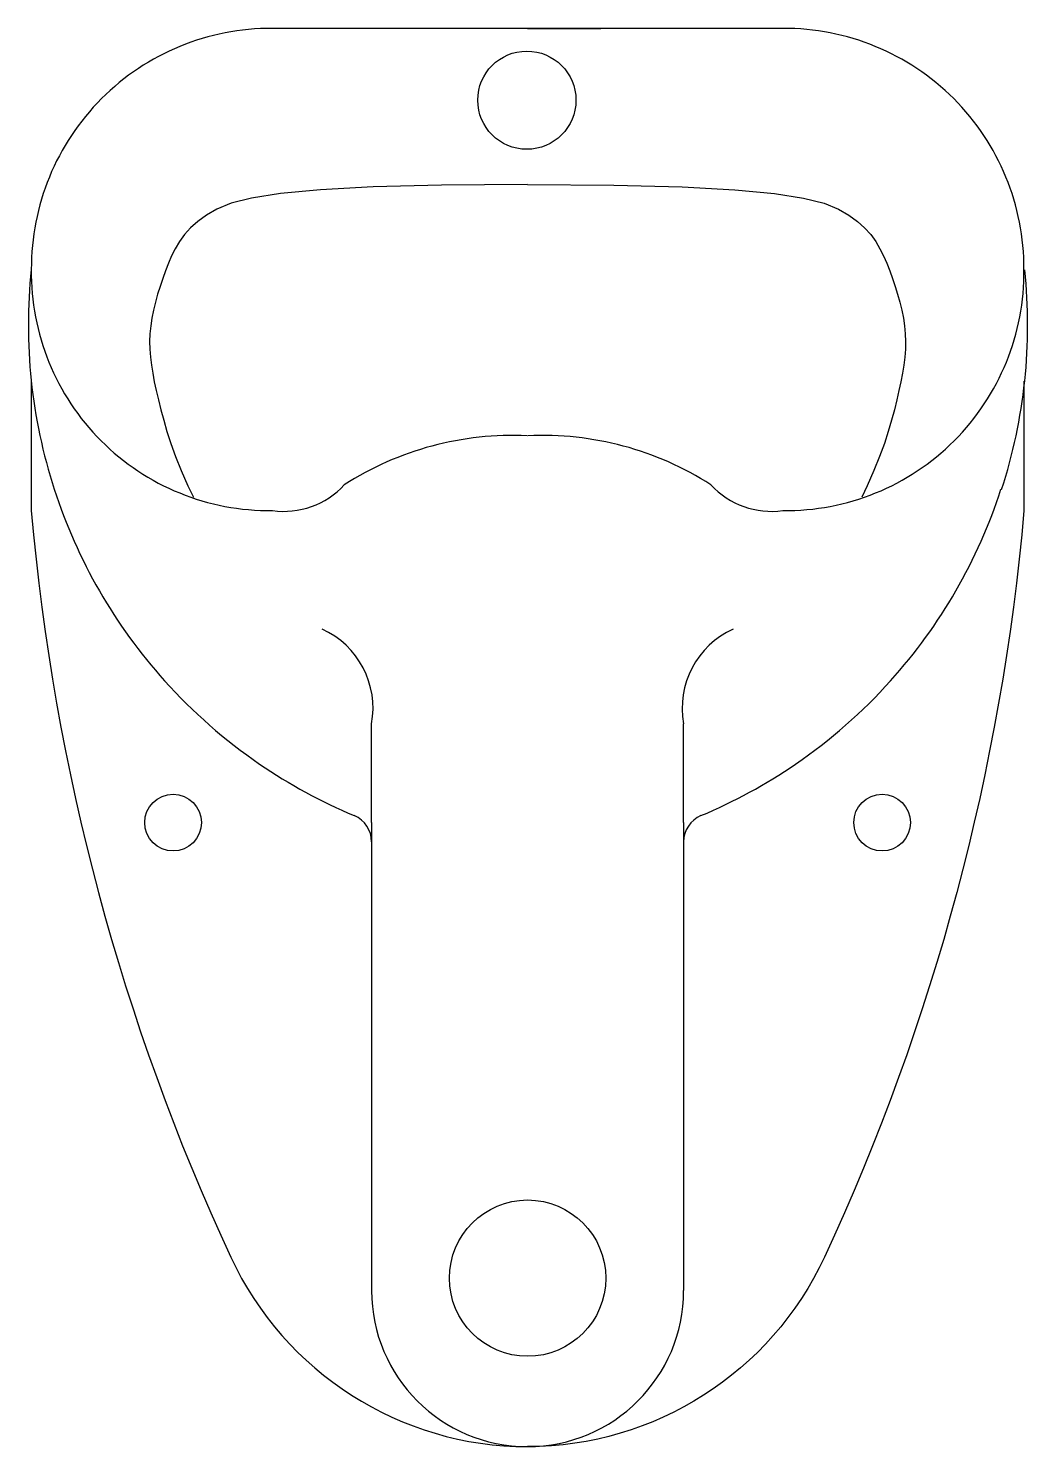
# Model space of a CAD drawing. Extents: x -17.6 to 17.7, y -47.5 to 2.5.
import ezdxf

# ---------------------------------------------------------------- set-up
doc = ezdxf.new("R2010")
doc.units = 0
doc.header["$LTSCALE"] = 25
doc.header["$MEASUREMENT"] = 0
doc.layers.get('0').update_dxf_attribs({"linetype": 'CONTINUOUS'})

msp = doc.modelspace()

# ---------------------------------------------------------------- linework, layer by layer
at = {"color": 0, "linetype": 'ByBlock'}
for p, q in [((9.027, 2.532), (-8.973, 2.532)), ((0.027, 2.532), (-2.552, 2.532)), ((0.027, 2.532), (2.607, 2.532)), ((13.189, -9.926), (13.121, -10.239)), ((13.121, -10.239), (13.044, -10.568)), ((12.958, -10.915), (12.859, -11.285)), ((13.044, -10.568), (12.958, -10.915)), ((12.859, -11.285), (12.743, -11.68)), ((12.743, -11.68), (12.605, -12.105)), ((12.605, -12.105), (12.438, -12.563)), ((12.438, -12.563), (12.24, -13.057)), ((12.24, -13.057), (12.005, -13.59)), ((12.005, -13.59), (11.808, -14)), ((-5.473, -25.468), (-5.473, -21.985)), ((5.527, -25.468), (5.527, -21.985)), ((-5.473, -25.468), (-5.473, -26.145)), ((5.527, -25.468), (5.527, -41.968)), ((5.527, -25.468), (5.527, -26.145)), ((-5.473, -26.145), (-5.473, -41.968))]:
    msp.add_line(p, q, dxfattribs=at)
for points in [[(0.027, -2.968), (-3.007, -2.99), (-5.416, -3.055), (-7.28, -3.156), (-8.682, -3.29), (-9.703, -3.452), (-10.424, -3.635), (-10.929, -3.837), (-11.298, -4.051), (-11.6, -4.273), (-11.854, -4.503), (-12.068, -4.74), (-12.247, -4.984), (-12.397, -5.234), (-12.524, -5.49), (-12.637, -5.751), (-12.739, -6.018), (-12.837, -6.288), (-12.931, -6.563), (-13.017, -6.84), (-13.095, -7.12), (-13.164, -7.4), (-13.22, -7.679), (-13.262, -7.958), (-13.289, -8.234), (-13.3, -8.508), (-13.294, -8.782), (-13.273, -9.057), (-13.239, -9.338), (-13.193, -9.627), (-13.135, -9.926), (-13.066, -10.239), (-12.989, -10.568), (-12.903, -10.915), (-12.805, -11.285), (-12.688, -11.68), (-12.55, -12.105), (-12.384, -12.563), (-12.185, -13.057), (-11.95, -13.59), (-11.753, -14)], [(0.027, -2.968), (3.062, -2.99), (5.471, -3.055), (7.335, -3.156), (8.737, -3.29), (9.758, -3.452), (10.479, -3.635), (10.984, -3.837), (11.352, -4.051), (11.655, -4.273), (11.909, -4.503), (12.123, -4.74), (12.301, -4.984), (12.451, -5.234), (12.579, -5.49), (12.692, -5.751), (12.794, -6.018), (12.892, -6.288), (12.986, -6.563), (13.072, -6.84), (13.15, -7.12), (13.218, -7.4), (13.275, -7.679), (13.317, -7.958), (13.344, -8.234), (13.354, -8.508), (13.349, -8.782), (13.328, -9.057), (13.294, -9.338), (13.247, -9.627), (13.189, -9.926)]]:
    msp.add_lwpolyline(points, dxfattribs=at)
for points in [[(-17.473, -9.903), (-17.473, -14.468, 0.087162), (-10.436, -40.792, 0.291817), (0.027, -47.468)], [(17.527, -9.903), (17.527, -14.468, -0.087162), (10.491, -40.792, -0.291817), (0.027, -47.468)]]:
    msp.add_lwpolyline(points, format="xyb", dxfattribs=at)
for centre, radius in [((0, 0), 1.731), ((-12.473, -25.468), 1), ((12.527, -25.468), 1), ((0.027, -41.528), 2.756)]:
    msp.add_circle(centre, radius, dxfattribs=at)
for centre, radius, start, end in [((-9.014, -5.926), 8.458, 89.718, 180.282), ((9.069, -5.926), 8.458, 359.718, 90.282), ((1.173, -7.935), 18.75, 173.9755, 197.9595), ((-9.07, -6.065), 8.403, 179.3354, 270.6646), ((9.125, -6.065), 8.403, 269.3354, 0.6646), ((-1.092, -7.935), 18.75, 342.0021, 5.9861), ((-0.506, -22.791), 10.972, 87.2696, 122.7209), ((0.561, -22.791), 10.972, 57.2791, 92.7304), ((1.173, -7.935), 18.75, 197.9595, 221.9435), ((-8.572, -11.589), 2.907, 262.079, 317.281), ((8.627, -11.589), 2.907, 222.719, 277.921), ((-1.119, -7.935), 18.75, 318.0565, 342.0405), ((-8.487, -21.435), 3.064, 349.6721, 65.609), ((8.542, -21.435), 3.064, 114.391, 190.3279), ((1.173, -7.935), 18.75, 221.9435, 235.5915), ((-1.119, -7.935), 18.75, 304.4085, 318.0565), ((1.173, -7.935), 18.75, 235.5915, 247.2229), ((-1.119, -7.935), 18.75, 292.7771, 304.4085), ((-6.473, -26.145), 1, 0, 67.2229), ((6.527, -26.145), 1, 112.7771, 180), ((0.027, -41.968), 5.5, 180, 0)]:
    msp.add_arc(centre, radius, start, end, dxfattribs=at)

doc.saveas('drawing.dxf')
